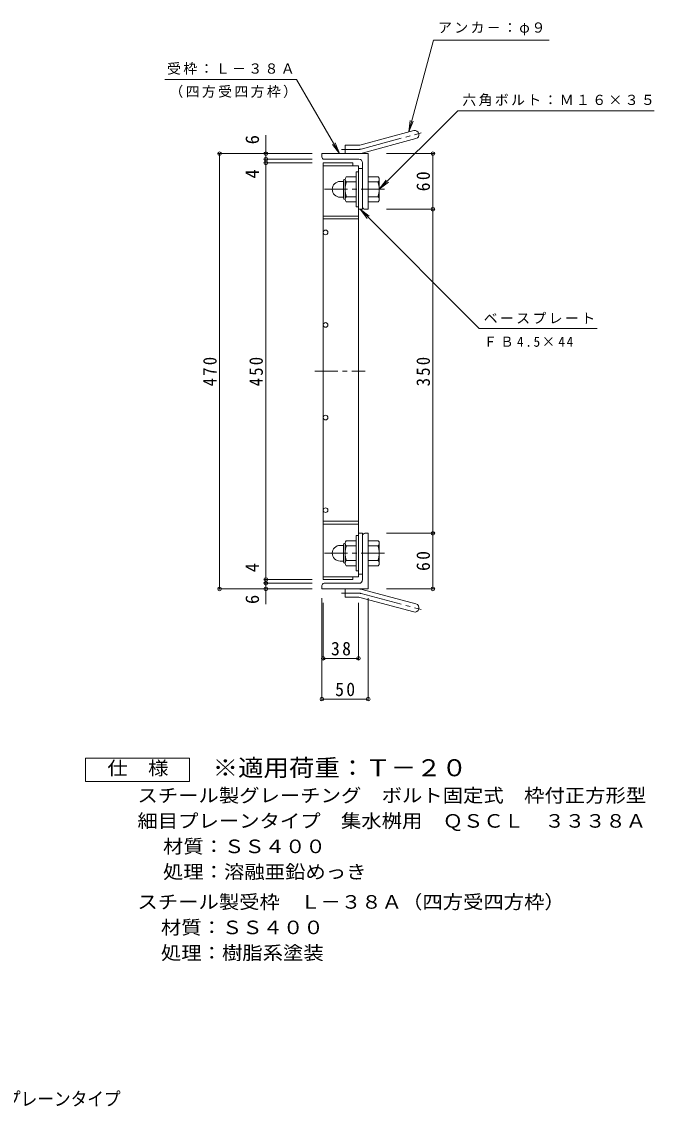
# Model space of a CAD drawing. Units: millimetres at full size, sheet at 1:5. Extents: x -795 to 780, y -688 to 573.
# Drawn here: x 96 to 780, y -664 to 508 of the extents above; entities that cross this region are included whole.
import ezdxf
from ezdxf.enums import TextEntityAlignment as Align

# ---------------------------------------------------------------- set-up
doc = ezdxf.new("R2010")
doc.units = ezdxf.units.MM
doc.header["$LTSCALE"] = 5
doc.header["$PDMODE"] = 32
doc.header["$PDSIZE"] = 4
doc.linetypes.add('CHAIN1', pattern=[8, 5, -1, 1, -1])
doc.linetypes.add('CHAIN2', pattern=[12, 9, -1, 1, -1])
for name, color, linetype, lineweight in [('E-1', 2, 'Continuous', 9), ('E-2', 3, 'Continuous', 9), ('E-4', 7, 'Continuous', 9), ('E-5', 7, 'Continuous', 9), ('F-5_F-5ﾚｲﾔ', 2, 'Continuous', 9)]:
    doc.layers.add(name, color=color, linetype=linetype, lineweight=lineweight)
doc.styles.add('ＭＳ ゴシック', font='')
doc.styles.get('ＭＳ ゴシック').set_extended_font_data('MS Gothic')

msp = doc.modelspace()

# ---------------------------------------------------------------- linework, layer by layer
at = {"layer": 'E-1'}
for p, q in [((461.628, 375.254), (519.818, 390.846)), ((463.957, 366.56), (522.148, 382.153)), ((470.483, 365.947), (420.483, 365.947)), ((420.483, 362.447), (420.483, 365.947)), ((445.483, 365.947), (445.483, 374.947)), ((459.298, 374.947), (445.483, 374.947)), ((470.483, 365.947), (470.483, 305.947)), ((460.483, 359.947), (422.983, 359.947)), ((464.483, 355.947), (464.483, 308.447)), ((457.683, 340.947), (446.722, 340.947)), ((457.683, 346.447), (457.683, 308.447)), ((459.983, 346.447), (457.683, 346.447)), ((470.483, 340.947), (481.445, 340.947)), ((440.173, 335.947), (443.683, 335.947)), ((443.683, 318.247), (443.683, 336.647)), ((445.483, 338.447), (445.683, 338.447)), ((445.683, 338.197), (445.683, 316.697)), ((457.683, 335.447), (446.722, 335.447)), ((470.483, 335.447), (481.445, 335.447)), ((482.683, 338.447), (482.483, 338.447)), ((482.483, 338.197), (482.483, 316.697)), ((440.183, 318.947), (443.683, 318.947)), ((457.683, 319.447), (446.722, 319.447)), ((470.483, 319.447), (481.445, 319.447)), ((445.483, 316.447), (445.683, 316.447)), ((457.683, 313.947), (446.722, 313.947)), ((459.983, 308.447), (457.683, 308.447)), ((466.983, 305.947), (470.483, 305.947)), ((470.483, 313.947), (481.445, 313.947)), ((482.683, 316.447), (482.483, 316.447)), ((457.683, -84.554), (457.683, -46.554)), ((459.983, -46.554), (457.683, -46.554)), ((464.483, -94.054), (464.483, -46.554)), ((466.983, -44.054), (470.483, -44.054)), ((470.483, -104.054), (470.483, -44.054)), ((440.183, -57.054), (443.683, -57.054)), ((443.683, -56.354), (443.683, -74.754)), ((445.483, -54.554), (445.683, -54.554)), ((445.683, -76.304), (445.683, -54.804)), ((457.683, -52.054), (446.722, -52.054)), ((457.683, -57.554), (446.722, -57.554)), ((470.483, -52.054), (481.445, -52.054)), ((470.483, -57.554), (481.445, -57.554)), ((482.683, -54.554), (482.483, -54.554)), ((482.483, -76.304), (482.483, -54.804)), ((440.173, -74.054), (443.683, -74.054)), ((445.483, -76.554), (445.683, -76.554)), ((457.683, -73.554), (446.722, -73.554)), ((457.683, -79.054), (446.722, -79.054)), ((470.483, -73.554), (481.445, -73.554)), ((470.483, -79.054), (481.445, -79.054)), ((482.683, -76.554), (482.483, -76.554)), ((459.983, -84.554), (457.683, -84.554)), ((420.483, -100.554), (420.483, -104.054)), ((470.483, -104.054), (420.483, -104.054)), ((460.483, -98.054), (422.983, -98.054)), ((445.483, -104.054), (445.483, -113.054)), ((463.957, -104.668), (522.148, -120.26)), ((459.298, -113.054), (445.483, -113.054)), ((461.628, -113.361), (519.818, -128.953))]:
    msp.add_line(p, q, dxfattribs=at)
at = {"layer": 'E-1', "linetype": 'CHAIN2'}
for p, q in [((462.792, 370.907), (527.959, 388.368)), ((459.298, 370.447), (441.678, 370.447)), ((459.298, -108.554), (441.678, -108.554)), ((462.792, -109.014), (527.959, -126.476))]:
    msp.add_line(p, q, dxfattribs=at)
at = {"layer": 'E-1', "linetype": 'CHAIN1'}
for p, q in [((488.087, 327.447), (423.382, 327.447)), ((488.087, -65.554), (423.382, -65.554))]:
    msp.add_line(p, q, dxfattribs=at)
at = {"layer": 'E-1'}
for centre, radius, start, end in [((520.983, 386.499), 4.5, 285.00014, 104.99991), ((459.298, 383.947), 9, 270, 285.00002), ((459.298, 383.947), 18, 270, 285), ((422.983, 362.447), 2.5, 180, 270), ((460.483, 355.947), 4, 0, 90), ((449.843, 338.197), 4.16, 138.61835, 221.37988), ((478.323, 338.197), 4.16, 318.62012, 41.38165), ((440.173, 327.457), 8.49, 90, 180), ((445.483, 336.647), 1.8, 90, 180), ((469.683, 327.447), 24, 160.52881, 199.47119), ((458.483, 327.447), 24, 340.52881, 19.47119), ((440.183, 327.447), 8.5, 180, 270), ((445.483, 318.247), 1.8, 180, 270), ((449.843, 316.697), 4.16, 138.62012, 221.38165), ((478.323, 316.697), 4.16, 318.61835, 41.37988), ((466.983, 308.447), 2.5, 180, 270), ((466.983, -46.554), 2.5, 90, 180), ((440.183, -65.554), 8.5, 90, 180), ((445.483, -56.354), 1.8, 90, 180), ((449.843, -54.804), 4.16, 138.61835, 221.37988), ((469.683, -65.554), 24, 160.52881, 199.47119), ((458.483, -65.554), 24, 340.52881, 19.47119), ((478.323, -54.804), 4.16, 318.62012, 41.38165), ((440.173, -65.564), 8.49, 180, 270), ((445.483, -74.754), 1.8, 180, 270), ((449.843, -76.304), 4.16, 138.62012, 221.38165), ((478.323, -76.304), 4.16, 318.61835, 41.37988), ((422.983, -100.554), 2.5, 90, 180), ((459.298, -122.054), 18, 75, 90), ((460.483, -94.054), 4, 270, 0), ((459.298, -122.054), 9, 74.99998, 90), ((520.983, -124.606), 4.5, 255.00009, 74.99986)]:
    msp.add_arc(centre, radius, start, end, dxfattribs=at)
at = {"layer": 'E-1', "linetype": 'CHAIN2'}
for centre, start, end in [((459.298, 383.947), 270, 284.99995), ((459.298, -122.054), 75.00005, 90)]:
    msp.add_arc(centre, 13.5, start, end, dxfattribs=at)
at = {"layer": 'E-2'}
for p, q in [((421.983, -94.054), (421.983, 355.947)), ((421.983, 355.947), (453.983, 355.947)), ((421.983, 352.947), (459.983, 352.947)), ((453.983, 355.947), (453.983, 352.947)), ((459.983, 352.947), (459.983, -91.054)), ((464.483, 349.947), (459.983, 349.947)), ((464.483, 305.947), (464.483, 349.947)), ((464.483, 305.947), (459.983, 305.947)), ((459.983, 298.447), (421.983, 298.447)), ((459.983, 295.447), (421.983, 295.447)), ((459.983, -31.054), (421.983, -31.054)), ((459.983, -34.054), (421.983, -34.054)), ((464.483, -44.054), (459.983, -44.054)), ((464.483, -44.054), (464.483, -88.054)), ((421.983, -91.054), (459.983, -91.054)), ((453.983, -94.054), (453.983, -91.054)), ((464.483, -88.054), (459.983, -88.054)), ((421.983, -94.054), (453.983, -94.054))]:
    msp.add_line(p, q, dxfattribs=at)
at = {"layer": 'E-2', "linetype": 'CHAIN1'}
msp.add_line((412.812, 130.946), (467.252, 130.946), dxfattribs=at)
at = {"layer": 'E-2'}
for centre in [(424.483, 280.947), (424.483, 180.947), (424.483, 80.947), (424.483, -19.054)]:
    msp.add_circle(centre, 2.5, dxfattribs=at)
at = {"layer": 'E-4'}
for p, q in [((359.882, 365.947), (359.882, 386.064)), ((308.382, 365.947), (409.882, 365.947)), ((309.882, -104.054), (309.882, 365.947)), ((359.882, 359.947), (359.882, 365.947)), ((541.983, 365.947), (490.483, 365.947)), ((540.483, 305.947), (540.483, 365.947)), ((358.382, 359.947), (409.882, 359.947)), ((358.382, 355.947), (409.882, 355.947)), ((359.882, 355.947), (359.882, 359.947)), ((359.882, -94.054), (359.882, 355.947)), ((541.983, 305.947), (490.483, 305.947)), ((540.483, -44.054), (540.483, 305.947)), ((541.983, -44.054), (490.483, -44.054)), ((540.483, -104.054), (540.483, -44.054)), ((308.382, -104.054), (409.882, -104.054)), ((358.382, -94.054), (409.882, -94.054)), ((358.382, -98.054), (409.882, -98.054)), ((359.882, -98.054), (359.882, -94.054)), ((359.882, -98.054), (359.882, -104.054)), ((359.882, -120.422), (359.882, -104.054)), ((541.983, -104.054), (490.483, -104.054)), ((420.483, -224.554), (420.483, -114.054)), ((470.483, -224.554), (470.483, -114.054)), ((421.983, -180.555), (421.983, -119.054)), ((459.983, -180.555), (459.983, -119.054)), ((421.983, -179.055), (459.983, -179.055)), ((420.483, -223.054), (470.483, -223.054))]:
    msp.add_line(p, q, dxfattribs=at)
for p in [(309.882, 365.947), (359.882, 365.947), (540.483, 365.947), (359.882, 359.947), (359.882, 355.947), (540.483, 305.947), (540.483, -44.054), (359.882, -94.054), (309.882, -104.054), (359.882, -98.054), (359.882, -104.054), (540.483, -104.054), (421.983, -179.055), (459.983, -179.055), (420.483, -223.054), (470.483, -223.054)]:
    msp.add_point(p, dxfattribs=at)
at = {"layer": 'E-5'}
for p, q in [((514.432, 389.403), (541.023, 488.64)), ((666.023, 488.64), (541.023, 488.64)), ((250.688, 446.132), (393.188, 446.132)), ((439.483, 365.947), (393.188, 446.132)), ((514.432, 389.403), (516.064, 401.796)), ((514.432, 389.403), (519.215, 400.951)), ((439.483, 365.947), (431.873, 375.864)), ((439.483, 365.947), (434.699, 377.496)), ((482.483, 327.447), (490.093, 337.364)), ((482.483, 327.447), (492.4, 335.056)), ((461.733, 305.947), (471.65, 298.337)), ((461.733, 305.947), (469.342, 296.03)), ((461.733, 305.947), (590.429, 177.251)), ((590.429, 177.251), (717.905, 177.251))]:
    msp.add_line(p, q, dxfattribs=at)
msp.add_lwpolyline([(482.483, 327.447), (567.275, 412.238), (779.775, 412.238)], dxfattribs=at)
at = {"layer": 'F-5_F-5ﾚｲﾔ'}
msp.add_lwpolyline([(164.867, -311.88), (164.867, -286.88), (277.367, -286.88), (277.367, -311.88)], close=True, dxfattribs=at)

# ---------------------------------------------------------------- texts
at = {"layer": 'E-4', "color": 2, "style": 'ＭＳ ゴシック'}
for s, p in [('6', (356.882, 376.064)), ('4', (356.882, 339.117)), ('4', (356.882, -86.102)), ('6', (356.882, -120.422))]:
    msp.add_text(s, height=14.66, rotation=90, dxfattribs=at).set_placement(p, align=Align.BOTTOM_LEFT)
at = {"layer": 'E-4', "color": 2, "char_height": 14.66, "attachment_point": 7, "rotation": 90, "style": 'ＭＳ ゴシック'}
for s, insert in [('\\T1.27;\\W0.95;60', (537.483, 325.322)), ('\\T1.27;\\W0.9;470', (306.882, 114.696)), ('\\T1.27;\\W0.9;450', (356.882, 114.697)), ('\\T1.27;\\W0.9;350', (537.483, 114.696)), ('\\T1.27;\\W0.95;60', (537.483, -84.679))]:
    msp.add_mtext(s, dxfattribs=dict(at, insert=insert))
at = {"layer": 'E-4', "color": 2, "char_height": 14.66, "attachment_point": 7, "style": 'ＭＳ ゴシック'}
for s, insert in [('\\T1.27;\\W0.95;38', (430.358, -176.055)), ('\\T1.27;\\W0.95;50', (434.858, -220.054))]:
    msp.add_mtext(s, dxfattribs=dict(at, insert=insert))
at = {"layer": 'E-5', "char_height": 11, "attachment_point": 7, "style": 'ＭＳ ゴシック'}
for s, insert in [('\\T1.17;アンカ－：φ９', (546.023, 493.64)), ('\\T1.17;受枠：Ｌ－３８Ａ', (253.188, 451.132)), ('\\T1.17;（四方受四方枠）', (255.688, 426.132)), ('\\T1.17;六角ボルト：Ｍ１６×３５', (572.275, 417.238)), ('\\T1.17;ベースプレート', (595.429, 182.251)), ('\\T1.26;\\W0.95;ＦＢ4.5×44', (595.429, 157.251))]:
    msp.add_mtext(s, dxfattribs=dict(at, insert=insert))
at = {"layer": 'F-5_F-5ﾚｲﾔ', "style": 'ＭＳ ゴシック'}
for s, width, p in [('仕\u3000様', 1.1, (188.617, -309.38)), ('スチール製グレーチング\u3000ボルト固定式\u3000枠付正方形型', 1.1, (221.117, -338.84)), ('細目プレーンタイプ\u3000集水桝用\u3000ＱＳＣＬ\u3000３３３８Ａ', 1.1, (221.117, -366.341)), ('材質：ＳＳ４００', 1.1, (248.723, -393.839)), ('処理：溶融亜鉛めっき', 1.1, (248.723, -421.34)), ('スチール製受枠\u3000Ｌ－３８Ａ（四方受四方枠）', 1.1, (221.117, -453.84)), ('材質：ＳＳ４００', 1.1, (246.473, -481.34)), ('処理：樹脂系塗装', 1.1, (246.473, -508.84)), ('スチール製グレーチング\u3000ボルト固定式\u3000枠付正方形型\u3000細目プレーンタイプ', 0.9, (-426.973, -666.554))]:
    msp.add_text(s, height=14.66, dxfattribs=dict(at, width=width)).set_placement(p, align=Align.BOTTOM_LEFT)
at = {"layer": 'F-5_F-5ﾚｲﾔ', "color": 3, "style": 'ＭＳ ゴシック', "width": 1.1}
msp.add_text('※適用荷重：Ｔ－２０', height=18.33, dxfattribs=at).set_placement((302.367, -311.88), align=Align.BOTTOM_LEFT)

doc.saveas('drawing.dxf')
